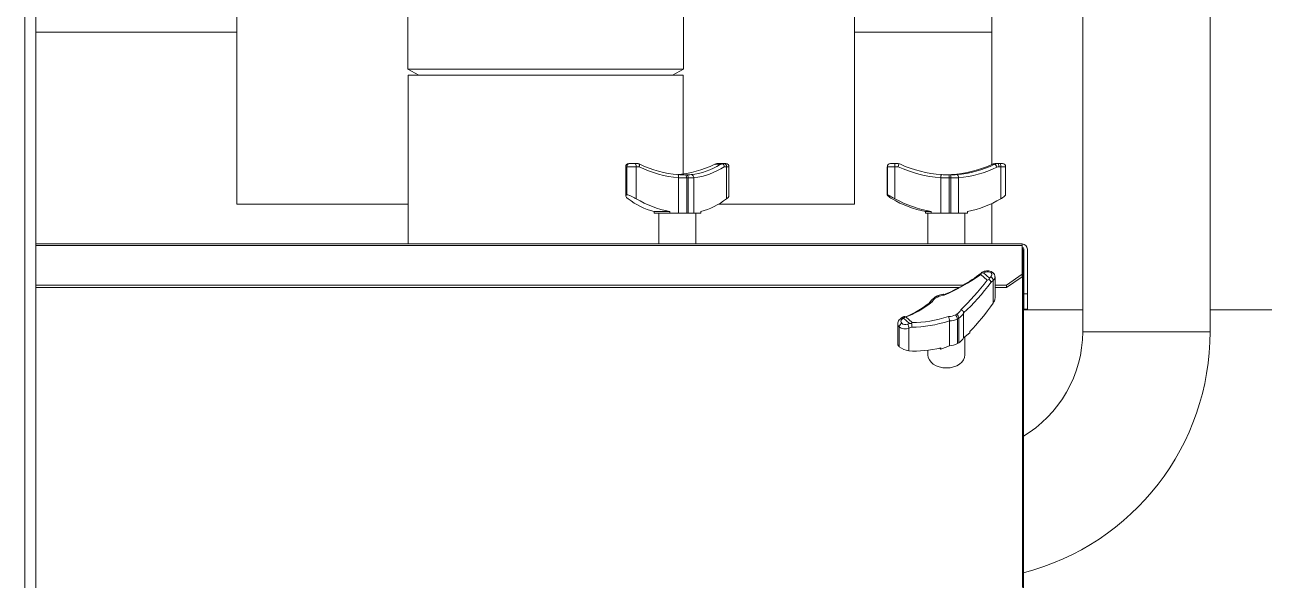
# Model space of a CAD drawing. Header units: millimetres. Extents: x 113490 to 142599, y -20467 to 115.
# Drawn here: x 127857.7 to 128258.9, y -7723.4 to -7543.6 of the extents above; entities that cross this region are included whole.
import ezdxf

# ---------------------------------------------------------------- set-up
doc = ezdxf.new("R2010")
doc.units = ezdxf.units.MM
doc.layers.add('DV1_0', color=7, linetype='Continuous')

msp = doc.modelspace()

# ---------------------------------------------------------------- linework, layer by layer
at = {"layer": 'DV1_0', "color": 7, "linetype": 'Continuous', "lineweight": 20}
for p, q in [((127857.66, -7305.97), (127857.66, -8175.37)), ((128052.2, -7589.57), (128052.55, -7589.57)), ((128055.58, -7589.57), (128052.55, -7589.57)), ((128055.58, -7589.57), (128055.58, -7599.94)), ((128056.55, -7589.57), (128055.58, -7589.57)), ((128082.84, -7588.8), (128081.02, -7588.8)), ((128084.86, -7589.57), (128084.11, -7589.57)), ((128084.86, -7599.94), (128084.86, -7589.57)), ((128085.62, -7589.57), (128084.86, -7589.57)), ((128139.36, -7589.57), (128136.89, -7589.57)), ((128139.36, -7589.57), (128139.36, -7599.94)), ((128140.41, -7589.57), (128139.36, -7589.57)), ((128171.58, -7588.8), (128170.91, -7588.8)), ((128173.62, -7589.57), (128172.97, -7589.57)), ((128173.62, -7599.94), (128173.62, -7589.57)), ((128175.16, -7589.57), (128173.62, -7589.57)), ((128071.96, -7593.21), (128071.96, -7604.57)), ((128072.43, -7604.57), (128072.43, -7593.21)), ((128156.94, -7593.21), (128156.94, -7604.57)), ((128157.49, -7604.57), (128157.49, -7593.21)), ((128180.51, -7615.07), (127861.26, -7615.07)), ((128180.51, -7616.17), (128180.61, -7616.17)), ((128169.19, -7626.29), (128167.11, -7624.45)), ((128168.63, -7623.66), (128168, -7623.89)), ((128168, -7623.89), (128169.93, -7625.6)), ((128169.93, -7625.6), (128170.39, -7625.22)), ((128171.16, -7626.38), (128170.48, -7626.95)), ((128171.16, -7633.71), (128171.16, -7626.38)), ((128142.09, -7638.57), (128141.63, -7638.95)), ((128144.02, -7640.27), (128142.09, -7638.57)), ((128142.83, -7638.2), (128144.92, -7640.04)), ((128159.55, -7638.8), (128159.55, -7646.83)), ((128159.98, -7646.59), (128159.98, -7638.55)), ((128143.4, -7640.51), (128144.02, -7640.27)), ((128144.79, -7641.5), (128143.86, -7641.84)), ((128143.86, -7641.84), (128143.86, -7649.17)), ((128200.13, -7642.97), (128241.39, -7642.97))]:
    msp.add_line(p, q, dxfattribs=at)
at = {"layer": 'DV1_0', "color": 7, "linetype": 'Continuous', "lineweight": 15}
for p, q in [((127861.26, -7305.97), (127861.26, -8175.37)), ((127926.26, -7417.68), (127926.26, -7601.65)), ((128126.26, -7417.68), (128126.26, -7601.65)), ((128170.76, -7588.87), (128170.76, -7475.87)), ((127981.64, -7492.45), (127981.64, -7557.95)), ((128070.89, -7557.95), (128070.89, -7492.45)), ((128200.13, -7507.97), (128200.13, -7642.97)), ((128241.39, -7642.97), (128241.39, -7507.97)), ((127926.26, -7545.97), (127861.26, -7545.97)), ((128170.76, -7545.97), (128126.26, -7545.97)), ((128070.89, -7557.95), (127981.64, -7557.95)), ((127981.64, -7557.95), (127985.19, -7559.97)), ((128067.33, -7559.97), (128070.89, -7557.95)), ((128070.76, -7559.97), (127981.76, -7559.97)), ((127981.76, -7559.97), (127981.76, -7614.57)), ((128070.76, -7591.91), (128070.76, -7559.97)), ((128052.2, -7589.57), (128052.2, -7598.97)), ((128052.55, -7598.69), (128052.55, -7589.57)), ((128053.41, -7588.57), (128053.2, -7588.57)), ((128053.41, -7588.57), (128055.21, -7588.57)), ((128055.21, -7588.57), (128055.86, -7588.57)), ((128081.96, -7588.57), (128083.65, -7588.57)), ((128083.65, -7588.57), (128084.16, -7588.57)), ((128084.16, -7588.57), (128084.62, -7588.57)), ((128085.62, -7598.97), (128085.62, -7589.57)), ((128136.86, -7589.57), (128136.89, -7589.57)), ((128136.86, -7589.57), (128136.86, -7598.73)), ((128136.89, -7598.69), (128136.89, -7589.57)), ((128137.87, -7588.57), (128137.86, -7588.57)), ((128137.87, -7588.57), (128139.35, -7588.57)), ((128139.35, -7588.57), (128140.06, -7588.57)), ((128171.96, -7588.57), (128172.58, -7588.57)), ((128172.58, -7588.57), (128173.24, -7588.57)), ((128173.24, -7588.57), (128174.16, -7588.57)), ((128175.16, -7598.74), (128175.16, -7589.57)), ((128069.28, -7593.13), (128069.28, -7593.11)), ((128069.28, -7593.13), (128069.28, -7604.57)), ((128074.25, -7593.11), (128074.25, -7593.13)), ((128074.25, -7593.13), (128074.25, -7604.57)), ((128154.15, -7593.13), (128154.15, -7593.11)), ((128154.15, -7593.13), (128154.15, -7604.57)), ((128159.96, -7593.11), (128159.96, -7593.13)), ((128159.96, -7593.13), (128159.96, -7604.57)), ((127926.26, -7601.65), (127981.76, -7601.65)), ((128082.35, -7601.65), (128126.26, -7601.65)), ((128170.76, -7614.57), (128170.76, -7601.48)), ((128061.36, -7604.57), (128061.36, -7604.06)), ((128061.36, -7604.06), (128066.42, -7604.06)), ((128061.36, -7604.57), (128063.89, -7604.57)), ((128062.91, -7604.57), (128062.91, -7614.57)), ((128063.89, -7604.57), (128066.42, -7604.57)), ((128066.42, -7604.06), (128066.42, -7604.57)), ((128066.42, -7604.57), (128069.28, -7604.57)), ((128071.96, -7604.57), (128069.28, -7604.57)), ((128072.19, -7604.57), (128071.96, -7604.57)), ((128072.43, -7604.57), (128072.19, -7604.57)), ((128074.25, -7604.57), (128072.43, -7604.57)), ((128074.25, -7604.57), (128076.46, -7604.57)), ((128074.91, -7614.57), (128074.91, -7604.57)), ((128076.46, -7604.06), (128076.46, -7604.57)), ((128149.21, -7604.06), (128149.21, -7604.57)), ((128151.06, -7604.06), (128149.21, -7604.06)), ((128150.13, -7604.57), (128149.21, -7604.57)), ((128150.01, -7604.57), (128150.01, -7614.57)), ((128151.06, -7604.57), (128150.13, -7604.57)), ((128151.06, -7604.57), (128151.06, -7604.06)), ((128151.06, -7604.57), (128154.15, -7604.57)), ((128156.94, -7604.57), (128154.15, -7604.57)), ((128156.94, -7604.57), (128157.22, -7604.57)), ((128157.22, -7604.57), (128157.49, -7604.57)), ((128159.96, -7604.57), (128157.49, -7604.57)), ((128159.96, -7604.57), (128162.82, -7604.57)), ((128162.01, -7614.57), (128162.01, -7604.57)), ((128162.82, -7604.57), (128162.82, -7604.06)), ((127861.26, -7614.57), (128180.51, -7614.57)), ((128180.51, -7614.57), (128180.51, -7615.07)), ((128180.51, -7624.4), (128180.51, -7615.07)), ((128180.51, -7615.67), (128180.61, -7615.67)), ((128180.51, -7616.99), (128180.88, -7617.14)), ((128180.61, -7616.17), (128180.61, -7615.67)), ((128180.61, -7725.82), (128180.61, -7616.17)), ((128180.94, -7617.37), (128181.01, -7617.37)), ((128181.01, -7617.37), (128181.01, -7729.07)), ((128181.11, -7616.27), (128181.11, -7630.67)), ((128182.21, -7616.27), (128182.21, -7630.67)), ((128168.28, -7623.43), (128167.22, -7623.82)), ((128171.75, -7631.95), (128171.75, -7625.24)), ((128175.51, -7627.93), (128180.51, -7624.4)), ((128180.51, -7625.18), (128175.51, -7628.71)), ((128180.51, -7624.4), (128180.51, -7625.18)), ((127861.26, -7627.93), (128161.37, -7627.93)), ((127861.26, -7628.71), (128159.99, -7628.71)), ((128171.75, -7627.93), (128175.51, -7627.93)), ((128171.75, -7628.71), (128175.51, -7628.71)), ((128175.51, -7628.71), (128175.51, -7627.93)), ((128181.11, -7630.67), (128182.21, -7630.67)), ((128181.11, -7635.67), (128181.11, -7630.67)), ((128182.21, -7630.67), (128182.21, -7635.67)), ((128152.61, -7631.61), (128152.18, -7631.85)), ((128141.45, -7638.51), (128140.99, -7638.89)), ((128161.59, -7636.86), (128161.59, -7636.88)), ((128161.59, -7636.88), (128161.59, -7644.96)), ((128181.01, -7635.94), (128200.13, -7635.94)), ((128182.21, -7635.67), (128181.11, -7635.67)), ((128241.39, -7635.94), (128270.76, -7635.94)), ((128140.27, -7640.34), (128140.27, -7647.05)), ((128140.75, -7647.83), (128140.75, -7641.38)), ((128156.96, -7639.5), (128156.96, -7639.48)), ((128156.96, -7639.5), (128156.96, -7647.59)), ((128163.59, -7642.93), (128163.59, -7643.3)), ((128159.76, -7646.71), (128159.55, -7646.83)), ((128159.98, -7646.59), (128159.76, -7646.71)), ((128161.59, -7644.96), (128163.59, -7643.3)), ((128162.01, -7650.47), (128162.01, -7644.61)), ((128150.01, -7649), (128150.01, -7650.47)), ((128153.89, -7648.31), (128154.22, -7648.6)), ((128154.22, -7648.6), (128156.96, -7647.59)), ((128154.22, -7648.24), (128154.22, -7648.6))]:
    msp.add_line(p, q, dxfattribs=at)
for centre, radius, start, end in [((128053.2, -7589.57), 1, 90, 180), ((128055.86, -7592.7), 4.13, 81.3653, 90.0341), ((128081.65, -7589.54), 0.972, 108.8297, 130.659), ((128081.96, -7592.7), 4.13, 89.9659, 98.6347), ((128084.03, -7591.7), 3.13, 100.2987, 112.238), ((128083.66, -7588.97), 0.402, 90.69, 117.9516), ((128082.85, -7589.72), 1.27, 6.9321, 60.6061), ((128084.62, -7589.57), 1, 0, 90), ((128137.87, -7589.56), 0.985, 90.3307, 180.8472), ((128140.06, -7591.84), 3.27, 80.2836, 90.0237), ((128082.63, -7576.7), 59.2, 347.4465, 348.3899), ((128140.19, -7590.55), 1.98, 62.1309, 77.5149), ((128171.84, -7590.55), 1.98, 102.4851, 117.8691), ((128171.96, -7591.84), 3.27, 89.9763, 99.7164), ((128174.16, -7589.57), 1, 0, 90), ((128072.18, -7540.77), 51.45, 266.6189, 269.1536), ((128071.65, -7566.16), 26.05, 269.5023, 270.4977), ((128157.18, -7547.4), 44.81, 266.4488, 269.4448), ((128154.84, -7547.4), 44.81, 271.4997, 273.5512), ((128157.01, -7556.54), 35.67, 269.5747, 270.4253), ((128180.51, -7616.27), 1.7, 0, 90), ((128180.51, -7616.27), 0.6, 0, 80.4059), ((128179.31, -7617.37), 1.7, 0, 40.1192), ((128171.13, -7626.12), 4.35, 149.5917, 157.4342), ((128167.9, -7629.47), 5.58, 88.9941, 95.4479), ((128169.32, -7626.15), 2.92, 50.8609, 110.8225), ((128171.69, -7632.18), 6.4, 107.0783, 112.9463), ((128188.25, -7630.74), 19.02, 164.3343, 165.7928), ((128168.73, -7627.58), 1.86, 19.9719, 54.5189), ((128170.07, -7625.13), 1.65, 356.7608, 49.1592), ((128155.63, -7636.92), 6.11, 94.9007, 122.4847), ((128153.78, -7635.56), 3.81, 117.1267, 151.4179), ((128143.09, -7640.49), 2.58, 110.7362, 129.655), ((128153.35, -7639.35), 3.61, 357.9113, 20.8746), ((128142.21, -7641.58), 1.47, 116.1871, 172.1331), ((128143.92, -7646.52), 6.24, 83.2902, 89.0597), ((128147.6, -7642.9), 3.92, 133.1879, 138.7726), ((128142.91, -7641.12), 1.92, 348.5781, 24.6917), ((128160.76, -7642.97), 39.37, 300.2777, 0), ((128160.76, -7642.97), 80.63, 284.5454, 0), ((128144.56, -7643.26), 5.95, 230.1557, 263.2547)]:
    msp.add_arc(centre, radius, start, end, dxfattribs=at)
at = {"layer": 'DV1_0', "color": 7, "linetype": 'Continuous', "lineweight": 20}
for centre, radius, start, end in [((128072.82, -7515.89), 77.32, 267.3746, 269.362), ((128071.99, -7581.2), 11.01, 269.3983, 277.104), ((128072.19, -7566.46), 26.75, 269.5023, 270.4977), ((128072.52, -7573.67), 19.54, 269.725, 275.0745), ((128157.47, -7523), 70.21, 267.2936, 269.5732), ((128157.22, -7556.58), 36.63, 269.5747, 270.4253), ((128157.16, -7564.29), 27.92, 270.2408, 274.4507), ((128157.31, -7547.26), 45.95, 270.2203, 273.3111), ((128155.66, -7636.42), 5.31, 93.8824, 118.8854), ((128153.93, -7634.53), 2.8, 116.5188, 155.1963), ((128156.8, -7633.53), 4.54, 269.0459, 297.9624), ((128156.75, -7633.6), 5.91, 272.0304, 298.2892), ((128158.02, -7634.81), 2.82, 298.1117, 338.4767), ((128158.2, -7635.23), 3.77, 298.2217, 334.1383)]:
    msp.add_arc(centre, radius, start, end, dxfattribs=at)
for centre, major_axis, ratio, start_param, end_param in [((128055.21, -7589.57), (0, -1), 0.377156, 1.570796, 3.141593), ((128071.52, -7555.04), (0, -37.17), 0.727994, 0.067611, 0.431724), ((128072.22, -7555.04), (0, -38.17), 0.730854, 0.07278, 0.440263), ((128084.16, -7589.57), (0, -1), 0.696635, 1.570796, 3.141593), ((128139.35, -7589.57), (0, -1), 0.010096, 1.570796, 3.141593), ((128156.97, -7555.04), (0, -37.17), 0.939587, 0.067611, 0.431724), ((128157.35, -7555.04), (0, -38.17), 0.940637, 0.07278, 0.431724), ((128171.99, -7589.71), (0.44, -0.898), 0.349836, 1.4011, 3.051823), ((128172.97, -7591.07), (0, 1.5), 0.940637, 0, 0.431724), ((128172.58, -7589.57), (0, -1), 0.383948, 1.570796, 3.141593), ((128173.24, -7589.57), (0, -1), 0.383948, 1.570796, 3.141593), ((128071.41, -7593.21), (-0.009, -1), 0.54693, 1.575547, 3.146343), ((128071.88, -7593.21), (0.009, -1), 0.54693, 1.566046, 3.136842), ((128156.74, -7593.21), (-0.007, -1), 0.200704, 1.572286, 3.143082), ((128157.29, -7593.21), (0.007, -1), 0.200704, 1.569307, 3.140103), ((128159, -7611.01), (-19.56, -32.15), 0.452258, 0.999099, 1.363212), ((128159.76, -7611.47), (-20.21, -32.92), 0.45506, 1.005652, 1.373135), ((128169.32, -7624.6), (1.5, 0), 0.707107, 0.675386, 2.054142), ((128169.25, -7624.53), (-1.5, 0), 0.707107, 2.438115, 3.735434), ((128170.39, -7625.92), (0.64, -0.768), 0.539237, 0.574175, 2.144971), ((128169.25, -7625.24), (-2.5, 0), 0.707107, 2.438115, 3.146199), ((128152.67, -7632.73), (0.488, -0.873), 0.447182, 2.235757, 3.130449), ((128152.89, -7605.62), (-24.6, -27.86), 0.551896, 1.004813, 1.019356), ((128141.63, -7639.66), (0.64, -0.768), 0.539237, 2.144971, 3.142409), ((128142.77, -7639.64), (1.5, 0), 0.707107, 2.438115, 3.767946), ((128142.09, -7639.27), (0.64, -0.768), 0.539237, 2.144971, 3.141593), ((128142.09, -7640.33), (1.45, 2.05), 0.495856, 0.526028, 0.957753), ((128159, -7611.01), (-30.79, -21.88), 0.619673, 0.724327, 1.08844), ((128159.14, -7611.13), (-24.6, -27.86), 0.551896, 1.004813, 1.019356), ((128158.92, -7638.24), (0.488, -0.873), 0.447182, 0.664961, 2.235757), ((128159.35, -7638), (0.497, -0.868), 0.436899, 0.660551, 2.231347), ((128159.76, -7611.69), (-25.26, -28.61), 0.551896, 1.004813, 1.019356), ((128142.77, -7640.34), (2.5, 0), 0.707107, 3.146199, 3.768), ((128142.7, -7640.27), (2.5, 0), 0.707107, 3.816925, 5.195735), ((128142.7, -7639.57), (-1.5, 0), 0.707107, 0.707898, 2.054142), ((128143.4, -7641.21), (0.348, -0.938), 0.328624, 0.724715, 2.295512), ((128159.46, -7611.64), (-31.45, -22.66), 0.618524, 0.711316, 1.078798)]:
    msp.add_ellipse(centre, major_axis=major_axis, ratio=ratio, start_param=start_param, end_param=end_param, dxfattribs=at)
at = {"layer": 'DV1_0', "color": 7, "linetype": 'Continuous', "lineweight": 15}
for centre, major_axis, ratio, start_param, end_param in [((128071.9, -7555.04), (0, -38.17), 0.943484, 5.842922, 6.210405), ((128071.52, -7555.04), (0, -37.17), 0.946345, 5.851461, 6.215574), ((128066.3, -7555.04), (0, -37.17), 0.946345, 0.067611, 0.431724), ((128156.98, -7555.04), (-38.88, 0), 0.981677, 1.130533, 1.498016), ((128156.97, -7555.04), (-37.9, 0), 0.980667, 1.139072, 1.503185), ((128155.05, -7555.04), (37.9, 0), 0.980667, 4.78, 5.144113), ((128172.58, -7591.07), (0, -2.5), 0.956242, 3.141593, 3.573317), ((128065.74, -7569.26), (0, -35.31), 0.730854, 5.765089, 6.11244), ((128072.08, -7569.26), (0, -35.31), 0.943484, 5.765186, 6.11244), ((128072.08, -7569.26), (0, -35.31), 0.730854, 0.170745, 0.518096), ((128154.85, -7569.26), (0, -35.31), 0.940637, 5.765089, 6.11244), ((128157.17, -7569.26), (-35.97, 0), 0.981677, 1.052797, 1.400051), ((128157.17, -7569.26), (0, -35.31), 0.940637, 0.170745, 0.518096), ((128179.31, -7618.07), (0, -2.4), 0.707107, -4.415138, -4.315075), ((128152.56, -7605.11), (-31.45, -22.66), 0.618524, 1.224359, 1.591842), ((128153.03, -7605.74), (30.79, 21.88), 0.619673, 4.365256, 4.729369), ((128168.63, -7624.37), (0.348, -0.938), 0.328624, 2.295512, 3.140959), ((128152.26, -7605.28), (-20.21, -32.92), 0.45506, 0.501147, 0.860092), ((128153.03, -7605.74), (-19.56, -32.15), 0.452258, 0.499764, 0.863877), ((128152.67, -7632.73), (0.488, -0.873), 0.447182, 3.130449, 3.806553), ((128153.1, -7632.48), (0.497, -0.868), 0.436899, 2.231347, 3.129935), ((128159.63, -7621.62), (-18.69, -30.45), 0.45506, 1.103617, 1.450968), ((128142.5, -7639.03), (0.321, -0.947), 0.782703, 2.316413, 3.142082), ((128156.42, -7644.07), (5, 0), 0.707107, 4.819794, 5.387721), ((128156.85, -7643.83), (5, 0), 0.707107, 5.387721, 5.955648), ((128159.63, -7621.62), (-29.09, -20.96), 0.618524, 0.63358, 0.980834), ((128156.01, -7650.47), (6, 0), 0.707107, 3.141593, 6.283185)]:
    msp.add_ellipse(centre, major_axis=major_axis, ratio=ratio, start_param=start_param, end_param=end_param, dxfattribs=at)
for points, knots in [([(128052.55, -7589.57), (128052.55, -7589.31), (128052.64, -7589.05), (128052.96, -7588.68), (128053.18, -7588.57), (128053.41, -7588.57)], [0, 0, 0, 0, 0.5, 0.5, 1, 1, 1, 1]), ([(128056.48, -7588.62), (128056.55, -7588.68), (128056.59, -7588.81), (128056.61, -7589.07), (128056.61, -7589.16), (128056.59, -7589.36), (128056.57, -7589.47), (128056.55, -7589.57)], [0, 0, 0, 0, 0.5, 0.5, 0.75, 0.75, 1, 1, 1, 1]), ([(128069.28, -7593.11), (128069.29, -7592.97), (128069.29, -7592.84), (128069.28, -7592.6), (128069.28, -7592.49), (128069.25, -7592.31), (128069.23, -7592.24), (128069.19, -7592.14), (128069.17, -7592.12), (128069.15, -7592.12)], [0, 0, 0, 0, 0.25, 0.25, 0.5, 0.5, 0.75, 0.75, 1, 1, 1, 1]), ([(128073.35, -7592.12), (128073.46, -7592.12), (128073.57, -7592.14), (128073.78, -7592.24), (128073.88, -7592.31), (128074.05, -7592.49), (128074.11, -7592.6), (128074.21, -7592.84), (128074.24, -7592.97), (128074.25, -7593.11)], [0, 0, 0, 0, 0.25, 0.25, 0.5, 0.5, 0.75, 0.75, 1, 1, 1, 1]), ([(128154.15, -7593.11), (128154.16, -7592.97), (128154.17, -7592.84), (128154.21, -7592.6), (128154.23, -7592.49), (128154.28, -7592.31), (128154.3, -7592.24), (128154.35, -7592.14), (128154.38, -7592.12), (128154.41, -7592.12)], [0, 0, 0, 0, 0.25, 0.25, 0.5, 0.5, 0.75, 0.75, 1, 1, 1, 1]), ([(128159.33, -7592.12), (128159.4, -7592.12), (128159.48, -7592.14), (128159.63, -7592.24), (128159.69, -7592.31), (128159.81, -7592.49), (128159.86, -7592.6), (128159.93, -7592.84), (128159.96, -7592.97), (128159.96, -7593.11)], [0, 0, 0, 0, 0.25, 0.25, 0.5, 0.5, 0.75, 0.75, 1, 1, 1, 1]), ([(128052.55, -7598.69), (128052.47, -7598.7), (128052.41, -7598.71), (128052.31, -7598.75), (128052.27, -7598.79), (128052.22, -7598.86), (128052.21, -7598.9), (128052.2, -7599), (128052.22, -7599.06), (128052.28, -7599.23), (128052.37, -7599.37), (128052.56, -7599.57), (128052.63, -7599.64), (128052.78, -7599.79), (128052.87, -7599.86), (128052.96, -7599.94)], [0, 0, 0, 0, 0.125, 0.125, 0.25, 0.25, 0.375, 0.375, 0.5, 0.5, 0.75, 0.75, 0.875, 0.875, 1, 1, 1, 1]), ([(128055.58, -7599.94), (128055.46, -7599.86), (128055.33, -7599.79), (128055.06, -7599.64), (128054.93, -7599.56), (128054.52, -7599.35), (128054.24, -7599.21), (128053.83, -7599.04), (128053.7, -7598.98), (128053.43, -7598.88), (128053.3, -7598.84), (128052.94, -7598.73), (128052.72, -7598.69), (128052.55, -7598.69)], [0, 0, 0, 0, 0.125, 0.125, 0.25, 0.25, 0.5, 0.5, 0.625, 0.625, 0.75, 0.75, 1, 1, 1, 1]), ([(128084.86, -7599.94), (128085.05, -7599.79), (128085.21, -7599.64), (128085.39, -7599.44), (128085.44, -7599.37), (128085.53, -7599.24), (128085.56, -7599.17), (128085.61, -7599.06), (128085.62, -7599.01), (128085.62, -7598.96)], [0, 0, 0, 0, 0.25, 0.25, 0.375, 0.375, 0.5, 0.5, 0.6222086, 0.6222086, 0.6222086, 0.6222086]), ([(128138.4, -7599.94), (128138.16, -7599.79), (128137.93, -7599.64), (128137.63, -7599.44), (128137.54, -7599.37), (128137.37, -7599.24), (128137.29, -7599.17), (128137.14, -7599.06), (128137.08, -7599), (128136.98, -7598.9), (128136.94, -7598.86), (128136.88, -7598.79), (128136.86, -7598.76), (128136.86, -7598.71), (128136.87, -7598.7), (128136.89, -7598.69)], [0, 0, 0, 0, 0.25, 0.25, 0.375, 0.375, 0.5, 0.5, 0.625, 0.625, 0.75, 0.75, 0.875, 0.875, 1, 1, 1, 1]), ([(128136.89, -7598.69), (128136.95, -7598.69), (128137.07, -7598.73), (128137.31, -7598.84), (128137.41, -7598.88), (128137.6, -7598.98), (128137.71, -7599.03), (128138.05, -7599.21), (128138.3, -7599.35), (128138.83, -7599.64), (128139.09, -7599.79), (128139.36, -7599.94)], [0, 0, 0, 0, 0.25, 0.25, 0.375, 0.375, 0.5, 0.5, 0.75, 0.75, 1, 1, 1, 1]), ([(128175.16, -7598.72), (128175.16, -7598.73), (128175.16, -7598.73), (128175.16, -7598.75), (128175.14, -7598.79), (128175.08, -7598.86), (128175.04, -7598.9), (128174.94, -7599), (128174.88, -7599.06), (128174.67, -7599.23), (128174.49, -7599.37), (128174.19, -7599.57), (128174.08, -7599.64), (128173.86, -7599.79), (128173.74, -7599.86), (128173.62, -7599.94)], [0.1079564, 0.1079564, 0.1079564, 0.1079564, 0.125, 0.125, 0.25, 0.25, 0.375, 0.375, 0.5, 0.5, 0.75, 0.75, 0.875, 0.875, 1, 1, 1, 1]), ([(128171.27, -7624.2), (128171.28, -7624.02), (128171.2, -7623.89), (128170.91, -7623.79), (128170.71, -7623.83), (128170.49, -7623.94)], [0, 0, 0, 0, 0.5, 0.5, 1, 1, 1, 1]), ([(128155.11, -7630.82), (128155.11, -7630.82), (128155.11, -7630.82), (128155.14, -7630.83), (128155.16, -7630.86), (128155.23, -7630.96), (128155.26, -7631.04), (128155.3, -7631.13)], [0.4810479, 0.4810479, 0.4810479, 0.4810479, 0.5, 0.5, 0.75, 0.75, 1, 1, 1, 1]), ([(128151.38, -7633.35), (128151.26, -7633.3), (128151.14, -7633.27), (128150.92, -7633.26), (128150.82, -7633.27), (128150.65, -7633.34), (128150.57, -7633.39), (128150.47, -7633.54), (128150.44, -7633.63), (128150.44, -7633.73)], [0, 0, 0, 0, 0.25, 0.25, 0.5, 0.5, 0.75, 0.75, 1, 1, 1, 1]), ([(128171.16, -7633.71), (128171.32, -7633.47), (128171.46, -7633.2), (128171.61, -7632.8), (128171.65, -7632.66), (128171.71, -7632.38), (128171.73, -7632.24), (128171.75, -7632.05), (128171.75, -7632), (128171.75, -7631.94)], [0, 0, 0, 0, 0.25, 0.25, 0.375, 0.375, 0.5, 0.5, 0.5488575, 0.5488575, 0.5488575, 0.5488575]), ([(128140.99, -7638.89), (128140.79, -7639.09), (128140.48, -7639.42), (128140.25, -7640), (128140.29, -7640.28), (128140.3, -7640.35)], [0, 0, 0, 0, 0.458595, 0.879371, 1, 1, 1, 1]), ([(128160.64, -7635.84), (128160.76, -7635.89), (128160.88, -7635.95), (128161.1, -7636.09), (128161.2, -7636.18), (128161.38, -7636.37), (128161.45, -7636.47), (128161.55, -7636.67), (128161.58, -7636.77), (128161.59, -7636.86)], [0, 0, 0, 0, 0.25, 0.25, 0.5, 0.5, 0.75, 0.75, 1, 1, 1, 1]), ([(128140.75, -7647.83), (128140.66, -7647.75), (128140.58, -7647.67), (128140.46, -7647.51), (128140.4, -7647.43), (128140.33, -7647.29), (128140.3, -7647.22), (128140.28, -7647.12), (128140.27, -7647.08), (128140.27, -7647.04)], [0, 0, 0, 0, 0.125, 0.125, 0.25, 0.25, 0.375, 0.375, 0.4501269, 0.4501269, 0.4501269, 0.4501269])]:
    msp.add_open_spline(points, degree=3, knots=knots, dxfattribs=at)
msp.add_open_spline([(128167.37, -7623.92), (128167.3, -7623.84), (128167.25, -7623.81), (128167.22, -7623.82)], degree=3, dxfattribs=at)

doc.saveas('drawing.dxf')
